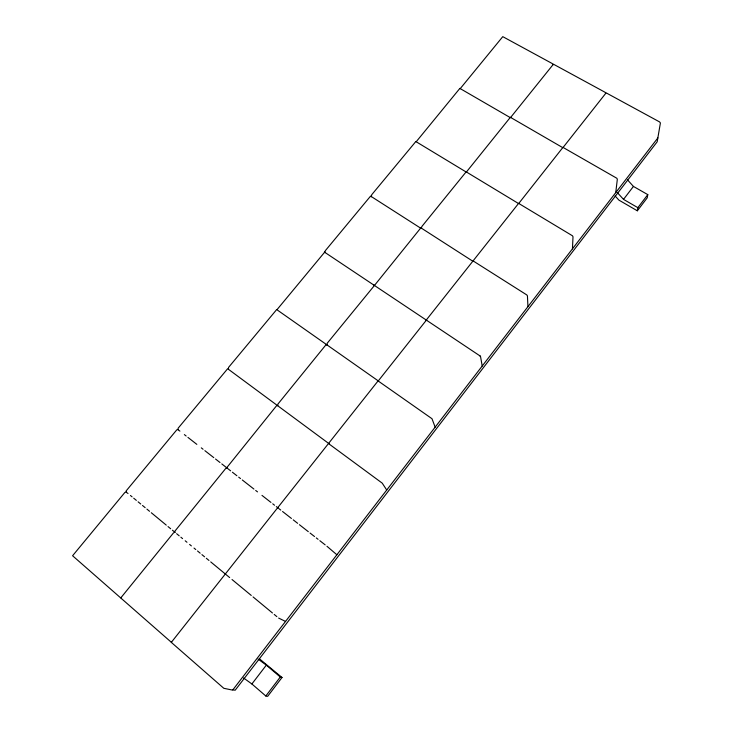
<?xml version="1.0" encoding="UTF-8"?>
<svg xmlns="http://www.w3.org/2000/svg" width="733" height="733" viewBox="0 0 733 733"><rect width="100%" height="100%" fill="white"/><g stroke="black" fill="none" stroke-linecap="round" stroke-linejoin="round"><path stroke-width="1.1" d="M572.446 248.844L573.004 236.814L572.51 235.815L518.616 203.371L473.61 260.224L473.243 261.489L420.87 227.816L374.581 285.302M226.79 467.645L276.653 405.624L277.752 405.651M615.738 192.623L617.314 179.429L616.92 178.311L562.962 147.37L518.762 203.444M277.138 309.509L324.627 252.216M615.097 195.94L618.927 200.127L637.344 210.802L637.857 207.668L647.789 194.63L633.44 186.429L627.558 179.915M647.789 194.63L647.221 197.828L637.344 210.802M416.225 141.716L459.866 88.4L510.406 117.692M460.159 88.72L502.774 36.65L552.334 63.597L553.351 64.706M378.42 380.739L426.386 320.138M466.454 171.953L510.379 117.298L562.742 147.635M510.553 117.546L553.424 64.192L604.872 92.166L605.797 93.238M563.008 147.553L606.127 92.853L659.581 121.916L660.406 122.952L657.189 141.79L235.174 690.229L232.892 689.799M265.822 696.002L280.29 677.017L282.022 677.484L267.655 696.35L265.822 696.002L251.886 683.971L243.539 677.952M251.886 683.971L266.326 665.143L258.071 659.077M637.857 207.668L623.517 199.376L633.44 186.429M657.877 137.905L232.645 690.12L223.803 688.296L171.311 642.374L277.44 508.033L278.109 508.015L278.036 507.273L328.485 443.547L382.232 483.148L386.722 490.038M128.018 493.483L125.884 491.971L124.812 492.53L72.585 555.751L171.632 642.548M227.038 468.021L225.837 468.323L174.894 531.168L174.94 532.295L173.519 532.864L121.046 597.587L121.403 598.595M278.622 618.075L285.54 621.437M179.906 431.114L177.679 429.483L176.763 429.868L126.168 490.881L126.388 492.136M374.444 285.476L327.294 343.154L326.826 344.876M373.83 285.064L374.426 285.458M425.699 319.68L426.524 320.504L426.798 319.359L473.078 260.893L526.825 294.95L527.43 295.839L527.952 306.632M479.822 355.807L480.546 356.559L482.204 366.042M324.371 252.051L480.326 356.137M378.136 380.821L276.68 309.573L228.549 367.407L228.412 369.038M259.537 658.894L282.022 677.484M184.359 434.596L186.145 435.998M187.932 437.39L196.838 444.372M201.3 447.863L203.078 449.256M204.864 450.658L213.779 457.63M215.557 459.032L220.019 462.523M221.797 463.916L227.148 468.103M227.926 468.717L230.62 470.824M232.407 472.226L236.887 475.735M238.683 477.137L240.479 478.539M242.266 479.95L253.92 489.067M255.707 490.478L257.503 491.88M261.983 495.389L270.944 502.407M272.731 503.809L274.527 505.211M276.323 506.613L278.109 508.015M278.998 508.711L280.776 510.104M282.553 511.497L291.432 518.451M293.209 519.834L297.644 523.316M299.421 524.709L308.3 531.663M310.077 533.047L314.512 536.529M316.289 537.921L318.067 539.305M319.845 540.697L325.168 544.866M326.945 546.259L336.878 554.771M130.456 495.499L132.087 496.846M133.708 498.193L136.347 500.373M138.106 501.83L140.745 504.011M142.504 505.468L145.143 507.648M146.902 509.105L149.541 511.286M151.3 512.743L166.254 525.112M168.013 526.569L170.652 528.75M172.411 530.206L175.05 532.387M176.635 533.706L179.182 535.805M180.877 537.207L182.572 538.608M185.211 540.798L186.97 542.255M189.609 544.436L191.368 545.893M194.007 548.073L195.766 549.53M197.525 550.987L200.164 553.168M201.923 554.624L204.562 556.805M206.321 558.262L208.96 560.443M210.719 561.899L229.649 577.567M232.04 579.537L251.272 595.453M253.041 596.909L272.447 612.971M274.206 614.428L276.854 616.618M266.326 665.143L280.29 677.017M466.307 172.099L415.822 141.533L371.768 194.666L371.173 196.792M326.936 344.959L326.038 344.702L277.954 404.03L277.642 405.569M617.342 192.605L623.517 199.376M518.497 203.517L466.161 171.834L421.933 226.405L421.154 228.476M178.128 429.712L178.082 428.264L227.651 368.717L329.025 443.694L329.071 442.805L378.072 380.913L431.994 418.717L435.145 427.156M421.273 228.549L370.586 196.096L325.333 250.677L324.884 252.647"/></g></svg>
